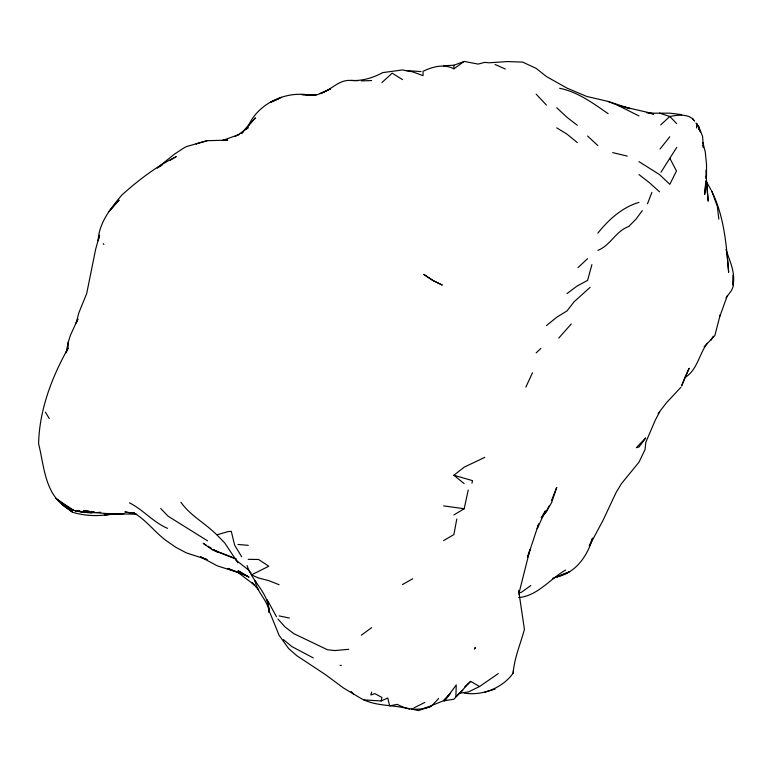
<?xml version="1.0" encoding="UTF-8"?>
<svg xmlns="http://www.w3.org/2000/svg" width="772" height="772" viewBox="0 0 772 772"><rect width="100%" height="100%" fill="white"/><g stroke="black" fill="none" stroke-linecap="round" stroke-linejoin="round"><path stroke-width="1.16" d="M316.105 95.371L301.92 94.589L309.948 95.11L317.89 94.551L330.512 88.857L320.226 93.615C331.188 90.247 338.676 79.41 351.077 80.433C362.068 81.156 373.117 77.866 382.719 72.616L402.482 69.943L412.769 71.873L423.046 75.637L423.046 71.294C432.677 66.739 443.803 63.526 453.897 68.814L453.897 65.244L464.175 61.422L478.148 64.086L484.739 62.378L489.091 62.793L507.532 61.567L522.692 62.117L536.154 68.39L546.431 76.544L566.995 88.114L586.662 96.413L608.124 101.441L630.222 108.649L618.411 105.6L608.124 101.441M706.515 176.45L706.534 164.581L705.27 151.987L702.935 142.724M68.225 342.199L66.035 352.814L68.042 348.346L68.225 342.199L70.522 335.048L77.914 318.904L76.148 323.034L78.879 312.737L86.696 293.505L95.631 249.308L99.578 235.161L98.141 240.748C98.884 222.683 110.801 208.295 121.831 195.065C138.265 180.223 156.407 166.434 176.277 156.61L170.255 160.209M696.537 127.959L696.855 123.385L700.667 132.176L698.93 129.223M705.801 180.812L704.701 194.486L705.946 181.893M705.994 178.525L706.081 169.946M464.175 693.102C482.153 696.112 502.726 687.968 513.139 673.136L513.419 670.472M513.139 673.136C514.345 657.821 520.521 644.022 524.41 629.325L518.63 590.368M456.783 519.045L453.897 534.571L443.611 540.574M471.972 483.195L472.483 480.618L453.897 475.272L464.175 467.147L484.739 457.381M247.079 565.548C252.27 582.175 269.389 593.581 268.82 611.945L270.094 613.093L279.097 635.337L288.564 648.451L296.68 655.631L325.466 674.631L343.472 687.977L361.354 698.65L363.93 699.914L381.185 700.976L381.918 697.444L374.845 693.613L370.801 694.983L371.641 692.098M453.897 514.934L464.175 508.738L468.237 490.037M719.842 316.346L727.436 295.377M720.16 314.928L714.853 335.608L704.093 346.831M591.902 264.622L587.56 280.439L577.282 285.92L566.995 293.563M538.663 523.841L527.681 557.037M538.248 525.211L537.244 528.617L545.428 510.861L542.977 514.721M518.774 594.073L530.007 549.442L527.652 557.017M651.886 192.402L647.467 203.779M684.841 377.643L681.608 385.913L689.155 368.263L684.841 377.643C697.492 369.952 698.969 354.232 707.374 343.164M548.969 506.017L546.489 511.402L551.633 502.562L556.718 487.402L551.449 500.632M525.867 387.09L532.477 372.779M243.093 132.012L241.375 133.479L248.497 125.44C259.016 102.84 285.939 90.845 309.948 95.11M710.944 340.288L713.241 336.187M68.042 348.346C51.753 377.373 39.304 410.193 38.6 443.823C43.985 465.053 44.506 490.702 63.179 505.351L61.2 502.562M660.967 172.243L676.745 147.384M443.611 700.908L453.897 699.229L470.63 681.386L479.547 686.53L498.268 673.599M642.285 210.602L636.186 218.949L628.784 226.437M658.169 413.58L659.539 411.717M726.085 297.77L731.509 290.513L733.111 286.788L733.265 274.996L733.12 284.926C735.504 272.381 729.743 261.004 725.95 249.491M660.021 149.044L669.816 136.76M541.365 517.761L546.431 511.479L541.288 517.645M571.28 323.95L558.745 338.117M597.846 233.154C608.577 219.702 622.145 207.34 638.975 202.38M241.375 133.479L255.426 117.846L248.391 125.653M680.933 387.264L666.526 402.685L660.185 410.897L655.36 419.987L645.855 442.173L645.025 449.632L638.975 462.206L621.518 483.552L616.181 492.353L603.029 520.367L589.258 546.084L592.606 538.103C587.637 555.801 575.748 573.027 556.718 576.935L569.022 571.975L556.969 576.887M411.572 709.034L418.385 710.578L431.384 706.216L438.631 698.525M536.154 352.9L540.834 348.452M577.967 267.652L587.56 258.668M590.117 287.338L574.069 301.813L566.995 310.923L556.718 317.244L546.431 325.62M660.697 124.91L669.816 116.485C677.642 114.951 689.647 113.339 694.607 121.156M381.918 82.536L392.205 73.157L402.482 79.612M464.763 686.704L470.63 681.386M462.824 690.313L455.885 696.614L456.252 684.957L444.508 700.889L450.288 693.381L442.916 700.995L431.046 705.772M246.529 129.069L248.256 127.602L237.969 134.897L222.355 140.533L227.692 140.118L207.128 140.707L196.04 143.853L197.15 143.563M361.354 635.192L371.641 627.646M530.808 585.533L521.679 592.134L518.523 593.282M453.897 68.814L464.175 61.422M565.644 570.026C549.953 578.942 537.601 595.984 518.697 597.547M597.846 250.389C610.594 245.332 615.718 231.137 628.707 226.505M162.236 165.005L157.218 167.997L174.395 154.168L184.035 147.867L186.563 146.545L207.128 140.707M402.482 584.529L412.769 578.749M413.831 707.953L424.822 702.423M479.547 686.53L468.392 691.963L459.446 693.237M329.461 89.359L330.512 88.857M235.161 136.374L239.301 134.444M281.587 97.33L270.046 102.541L279.097 98.565M381.185 700.976L387.795 698.004L389.619 705.849L397.329 704.373C407.819 710.365 420.219 710.655 431.384 706.216L429.058 706.467M552.742 578.382L555.898 577.215M484.739 692.214L495.026 689.135M217.405 534.735L227.692 531.686L231.282 531.319L234.63 545.128L241.694 556.786M425.131 707.77L431.384 706.216M222.355 140.533L225.627 139.78M348.77 649.3L334.99 650.555L327.444 649.744L293.707 633.6L284.878 626.825L277.93 618.97M268.82 611.945L269.631 611.887M123.896 513.776L104.307 514.77L109.306 514.49C97.33 516.362 85.132 515.87 73.456 512.531M100.727 512.251C87.911 513.448 74.411 512.569 63.285 505.438L72.452 512.019L69.924 509.52M443.611 65.755L453.897 65.244M88.307 512.241L83.743 512.463L78.059 510.514M361.354 80.906L371.641 80.558M681.647 114.603L669.816 113.166L649.252 113.194L653.566 113.928M248.256 559.343L258.533 559.468L268.82 566.233L251.46 574.889L258.533 577.996L268.82 580.64L279.097 584.713M351.077 80.433L357.928 80.693M136.702 514.248C119.004 513.612 101.151 514.557 83.743 510.533L89.291 511.218M405.29 70.532L421.029 71.564M340.076 665.367L341.359 665.454M93.402 511.797L94.02 511.846M237.969 544.472L248.256 545.322M79.419 511.161L74.884 510.61L83.743 512.261L91.887 512.676L88.49 512.261M81.687 511.44L83.955 511.711M91.511 511.498L93.73 511.778M443.611 505.892L464.175 508.738M135.544 513.65L124.871 511.961L135.148 513.592L133.189 512.569C145.937 519.585 154.4 531.84 165.999 540.496L175.823 547.319L186.37 552.877L207.128 559.613L200.44 556.853L217.405 565.886L237.969 572.438L254.48 585.012L252.145 582.542M646.56 112.712L653.701 113.938M409.662 709.13C394.685 704.662 378.261 706.534 363.93 699.914M279.097 615.902L289.384 618.044M653.44 113.716L618.411 105.6L638.975 115.945M612.698 152.615L627.24 156.089M559.632 88.278C577.987 91.993 593.06 103.245 608.124 113.677M659.539 113.137L669.816 116.485L676.658 123.588M63.285 505.438L66.691 506.606M241.038 573.461L227.692 568.433L246.731 575.864L236.56 571.618M214.018 550.098L236.251 558.841M235.45 558.86L212.493 549.896L203.239 543.363L206.153 545.09M495.026 64.481L505.303 69.017M313.278 657.918L291.835 646.56L283.382 639.563M212.898 549.654L217.405 551.932L214.326 550.05M167.553 528.347C153.213 522.297 143.254 509.742 129.455 502.852M208.15 546.296L211.238 548.178M556.718 127.853L566.995 134.125L577.282 142.569M638.975 161.647L659.539 174.578L669.816 184.354L676.475 170.979L669.816 158.25M207.581 540.854L168.074 516.178L160.75 508.536M72.481 511.846L64.645 506.355L72.452 512.019M577.282 125.238L566.995 117.305L556.718 107.704M638.975 174.578L649.252 182.549L659.539 191.813M453.897 475.272L464.175 483.639M235.981 560.076L248.256 569.784L251.19 573.191M216.778 534.822C205.391 523.319 190.288 515.657 180.909 502.234M587.56 136.007L597.846 145.58M351.077 691.509L353.586 694.018M217.241 535.276L224.662 542.87L237.969 562.884M536.154 94.155L546.431 105.069M252.212 582.773L258.533 589.74M103.216 243.672L103.911 244.531M695.968 123.009L698.689 126.724L702.568 136.355L703.437 147.722L702.906 145.387M61.808 503.412L63.179 505.351M256.217 582.561L254.972 580.612C256.999 592.172 266.697 599.304 269.187 610.826M45.413 412.142L49.263 418.559M692.571 118.377L693.729 120.345M276.501 616.789L267.913 601.002M710.944 189.796L706.428 181.613L708.204 201.164L706.177 176.248M711.427 190.597C724.136 215.832 726.394 244.599 728.652 272.342L726.925 252.888M711.948 191.456L717.352 206.452L718.838 219.18M699.422 129.928L698.689 126.724L699.48 130.217M267.189 599.545L269.409 610.768M474.934 648.248L474.462 649.049L475.436 647.409L474.934 648.248M645.604 438.1L638.975 447.027L636.302 447.683L645.604 438.1M114.584 204.744L109.122 211.47L119.1 200.151L114.584 204.744M442.105 284.993L433.333 280.738L423.712 274.369L432.638 280.323L442.105 284.993M248.256 576.626L238.046 570.759L249.047 577.205L248.256 576.626M73.456 510.282L64.404 504.791L55.42 498.114L73.456 510.282"/></g></svg>
